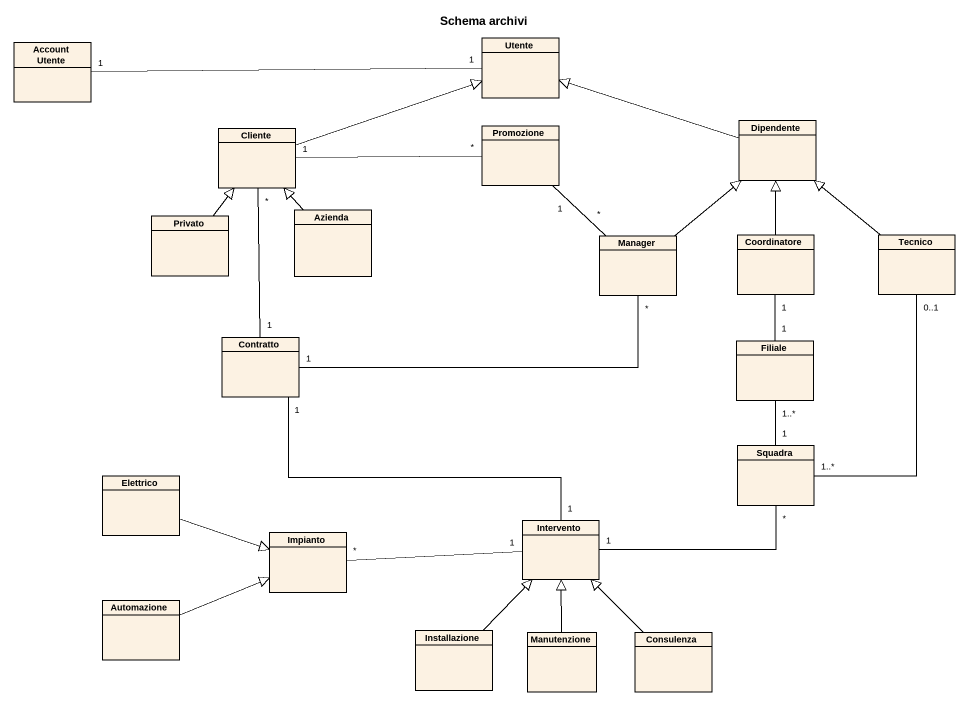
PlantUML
@startuml
title Schema archivi
hide circle
hide empty members
class "Account Utente" as Account_Utente
class Utente
class Dipendente
class Cliente
class Promozione
class Privato
class Azienda
class Manager
class Coordinatore
class Tecnico
class Contratto
class Filiale
class Squadra
class Elettrico
class Impianto
class Intervento
class Automazione
class Installazione
class Manutenzione
class Consulenza
Utente "1" -left- "1" Account_Utente
Dipendente -left-|> Utente
Cliente -right-|> Utente
Promozione "*" -left- "1" Cliente
Privato -up-|> Cliente
Azienda -up-|> Cliente
Manager -up-|> Dipendente
Manager "*" -up- "1" Promozione
Coordinatore -up-|> Dipendente
Coordinatore "1" -- "1" Filiale
Tecnico -up-|> Dipendente
Contratto "1" -up- "*" Cliente
Contratto "1" -right- "*" Manager
Contratto "1" -- "1" Intervento
Filiale "1..*" -- "1" Squadra
Squadra "1..*" -up- "0..1" Tecnico
Squadra "*" -left- "1" Intervento
Elettrico -right-|> Impianto
Intervento "1" -left- "*" Impianto
Automazione -right-|> Impianto
Installazione -up-|> Intervento
Manutenzione -up-|> Intervento
Consulenza -up-|> Intervento
@enduml
